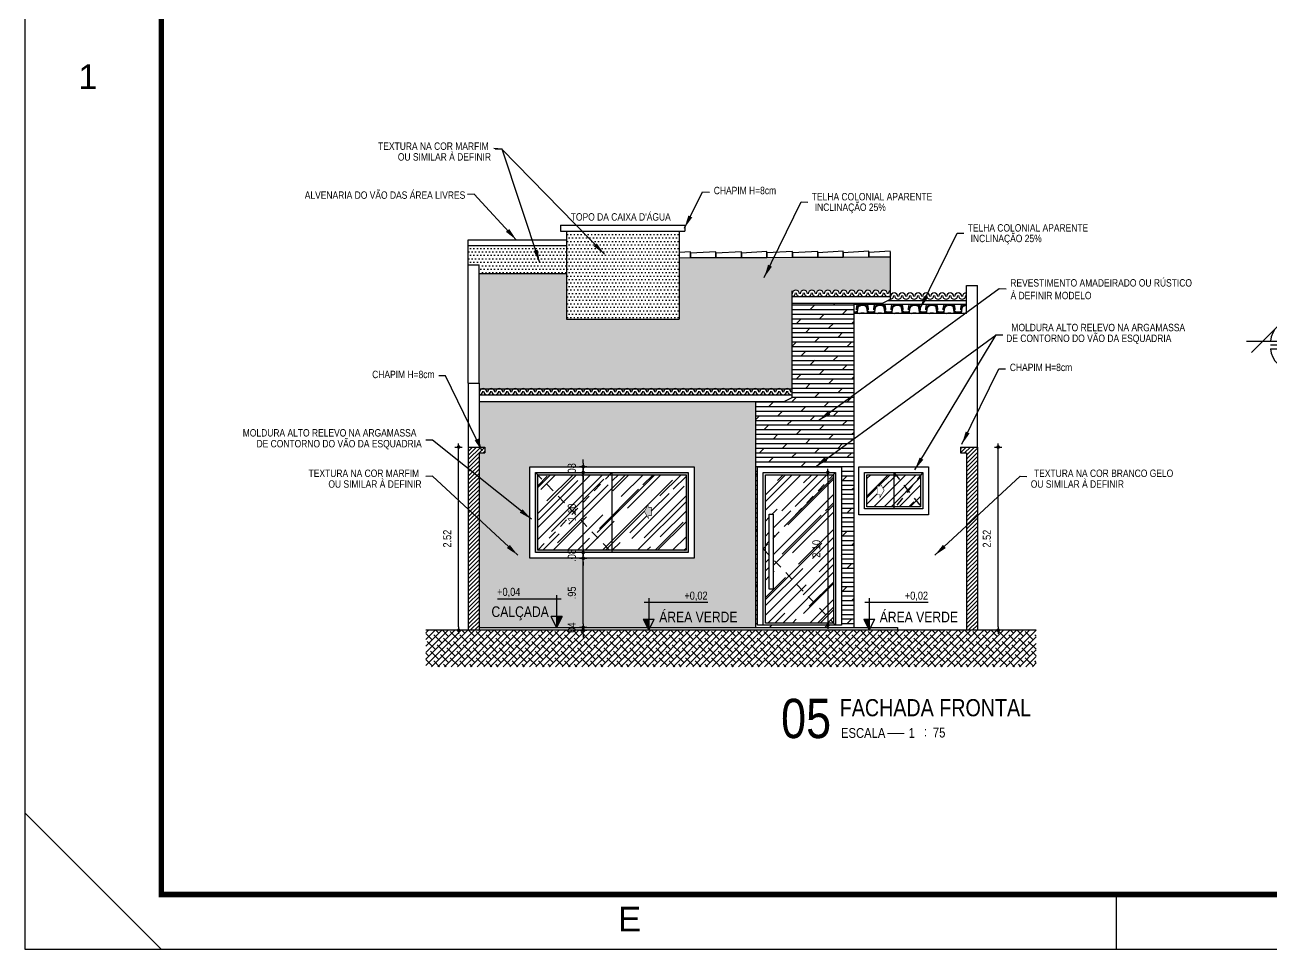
# Model space of a CAD drawing. Header units: millimetres. Extents: x 4762.7 to 4825.8, y 962.1 to 1006.6.
# Drawn here: x 4762.69 to 4779.82, y 962.06 to 974.76 of the extents above; entities that cross this region are included whole.
import ezdxf
from ezdxf.enums import TextEntityAlignment as Align

# ---------------------------------------------------------------- set-up
doc = ezdxf.new("R2010")
doc.units = ezdxf.units.MM
doc.linetypes.add('HIDDEN2', pattern=[0.1875, 0.125, -0.0625])
for name, color, linetype in [('0-COTAS', 8, 'Continuous'), ('001', 1, 'Continuous'), ('COTA', 7, 'Continuous'), ('E-hatch', 8, 'Continuous'), ('E-Pen-B', 5, 'Continuous'), ('E-pen-m', 6, 'Continuous'), ('E-pen-y', 2, 'Continuous'), ('E-txt-g', 3, 'Continuous'), ('E-TXT-Y', 2, 'Continuous'), ('ESQUADRIA', 3, 'Continuous'), ('LAYER1', 2, 'Continuous')]:
    doc.layers.add(name, color=color, linetype=linetype)
for name, color, linetype, lineweight in [('E-Cta-W', 7, 'Continuous', 20), ('E-Lay-9', 9, 'Continuous', 9), ('E-Pen-G', 3, 'Continuous', 30), ('E-Txt-W', 7, 'Continuous', 20)]:
    doc.layers.add(name, color=color, linetype=linetype, lineweight=lineweight)
doc.styles.add('ARIAL', font='arial.ttf', dxfattribs={"height": 2})
doc.styles.add('F2', font='ARIALN.TTF')
doc.styles.add('REG60', font='romans.shx', dxfattribs={"width": 0.8, "height": 0.15})
doc.styles.add('REG80', font='romans.shx', dxfattribs={"width": 0.8, "height": 0.2})
doc.styles.get("Standard").update_dxf_attribs({"font": 'arial.ttf'})
doc.dimstyles.new('ARQUITETURA', dxfattribs={"dimtxt": 0.11, "dimasz": 0.05, "dimexe": 0.1, "dimexo": 0, "dimgap": 0.1, "dimtad": 1, "dimzin": 5, "dimdsep": 46, "dimtxsty": 'F2', "dimblk": 'COTA', "dimcen": 0, "dimse1": 1, "dimse2": 1, "dimadec": 0, "dimazin": 0, "dimtfac": 2, "dimtix": 1, "dimtmove": 2, "dimatfit": 3, "dimldrblk": 'COTA', "dimfxl": 1, "dimtolj": 1, "dimtzin": 5, "dimarcsym": 0})
doc.dimstyles.get("Standard").update_dxf_attribs({"dimtxt": 0.18, "dimasz": 0.18, "dimexe": 0.18, "dimexo": 0.0625, "dimgap": 0.09, "dimtad": 0, "dimtih": 1, "dimtoh": 1, "dimdec": 4, "dimzin": 0, "dimdsep": 46, "dimtxsty": 'Standard', "dimcen": 0.09, "dimadec": 0, "dimazin": 0, "dimtfac": 1, "dimtdec": 4, "dimtofl": 0, "dimtmove": 0, "dimatfit": 3, "dimfxl": 1, "dimtolj": 1, "dimtzin": 0, "dimarcsym": 0})
pattern_1 = [(45, (-86.43892, 14.33292), (0.215526147, 0.574736392), [3.81, -0.508, 1.27, -0.254]), (45, (-86.28984, 14.6616), (-0.418479935, 0.05926969), [0.762, -0.08382, 1.524, -0.1905]), (45, (-86.50178, 14.57539), (0.8136112046, 1.0542820686), [2.032, -0.3556, 1.016, -0.254])]
pattern_2 = [(45, (0, 0), (-0.02828427125, 0.02828427125), [])]

# ---------------------------------------------------------------- blocks, each defined once
blk = doc.blocks.new('PRANCHA')
at = {"color": 7}
for p, q in [((2.5, 0), (0, 2.5)), ((20, 1), (20, 0))]:
    blk.add_line(p, q, dxfattribs=at)
blk.add_lwpolyline([(0, 0), (84.1, 0), (84.1, 59.4), (0, 59.4)], close=True, dxfattribs=at)
at = {"color": 1, "const_width": 0.1}
blk.add_lwpolyline([(2.5, 58.4), (83.1, 58.4), (83.1, 1), (2.5, 1)], close=True, dxfattribs=at)
at = {"color": 7, "linetype": 'Continuous', "style": 'ARIAL'}
for s, p in [('1', (1.154, 15.993)), ('E', (11.083, 0.55))]:
    blk.add_text(s, height=0.45, dxfattribs=at).set_placement(p, align=Align.MIDDLE)
blk = doc.blocks.new('Ind-cor_Hor')
at = {"layer": 'E-Pen-B', "color": 2}
blk.add_line((-0.35, 0), (0.35, 0), dxfattribs=at)
at = {"layer": 'E-Pen-G', "color": 7}
blk.add_line((-0.35, -0.058), (0.35, -0.058), dxfattribs=at)
blk.add_arc((0, -0.029), 0.351, 184.7802, 355.2198, dxfattribs=at)
at = {"layer": 'E-pen-y', "color": 2}
for p, q in [((-0.639, -0.114), (0.082, 0.607)), ((0.639, -0.114), (-0.082, 0.607)), ((-0.714, 0.058), (0.74, 0.058))]:
    blk.add_line(p, q, dxfattribs=at)
blk.add_arc((0, 0.029), 0.351, 4.7802, 175.2198, dxfattribs=at)
at = {"layer": 'E-Txt-W', "color": 2, "style": 'F2'}
blk.add_attdef('CORTE', text='', height=0.23, dxfattribs=at).set_placement((-0.001, 0.1), align=Align.CENTER)
at = {"layer": 'E-Txt-W', "color": 7, "style": 'F2'}
blk.add_attdef('PRANCHA', text='', height=0.075, dxfattribs=at).set_placement((-0.001, -0.179), align=Align.CENTER)
blk = doc.blocks.new('Seta')
at = {"color": 2, "const_width": 2}
blk.add_lwpolyline([(10, 15), (10, 26), (25, 0), (10, -26), (10, -15), (0, -15), (0, 15)], close=True, dxfattribs=at)
blk = doc.blocks.new('IND_DES')
at = {"layer": 'E-Txt-W', "color": 7}
blk.add_line((0.027, -0.243), (0.198, -0.243), dxfattribs=at)
at = {"layer": 'E-txt-g', "color": 7, "style": 'F2'}
for s, p in [('ESCALA', (-0.446, -0.286)), ('1', (0.243, -0.286)), (':', (0.399, -0.271))]:
    blk.add_text(s, height=0.1, dxfattribs=at).set_placement(p)
blk.add_attdef('ESCALA', (0.49, -0.281), '', height=0.1, dxfattribs=at)
at = {"layer": 'E-Txt-W', "color": 6, "style": 'F2'}
blk.add_attdef('00', text='', height=0.4, dxfattribs=at).set_placement((-0.708, -0.288), align=Align.CENTER)
at = {"layer": 'E-TXT-Y', "color": 7, "style": 'F2'}
for tag, p in [('PROJETO', (-0.456, 0.183)), ('DESENHO', (-0.458, -0.066))]:
    blk.add_attdef(tag, p, '', height=0.175, dxfattribs=at)
blk = doc.blocks.new('COTA')
at = {"layer": 'COTA'}
for p, q in [((-1, 0), (1, 0)), ((0, 1), (0, -1))]:
    blk.add_line(p, q, dxfattribs=at)
at = {"layer": 'COTA', "const_width": 0.5}
blk.add_lwpolyline([(-0.25, 0, 1), (0.25, 0, 1)], format="xyb", close=True, dxfattribs=at)
blk = doc.blocks.new('*D490')
at = {"color": 0, "lineweight": -2}
for p, q in [((4770.361, 966.531), (4770.361, 966.581)), ((4770.361, 966.441), (4770.361, 966.481)), ((4770.361, 966.391), (4770.361, 966.341))]:
    blk.add_line(p, q, dxfattribs=at)
at = {"color": 0, "lineweight": -2, "xscale": 0.05, "yscale": 0.05, "zscale": 0.05}
for p, rotation in [((4770.361, 966.481), 270), ((4770.361, 966.441), 90)]:
    blk.add_blockref('COTA', p, dxfattribs=dict(at, rotation=rotation))
at = {"color": 0, "insert": (4770.205, 966.461), "char_height": 0.11, "attachment_point": 5, "rotation": 90, "style": 'F2'}
blk.add_mtext('\\A1;.04', dxfattribs=at)
blk = doc.blocks.new('*D491')
at = {"color": 0, "lineweight": -2}
blk.add_line((4770.361, 966.531), (4770.361, 967.381), dxfattribs=at)
at = {"color": 0, "lineweight": -2, "xscale": 0.05, "yscale": 0.05, "zscale": 0.05}
for p, rotation in [((4770.361, 967.431), 90), ((4770.361, 966.481), 270)]:
    blk.add_blockref('COTA', p, dxfattribs=dict(at, rotation=rotation))
at = {"color": 0, "insert": (4770.205, 966.956), "char_height": 0.11, "attachment_point": 5, "rotation": 90, "style": 'F2'}
blk.add_mtext('\\A1;.95', dxfattribs=at)
blk = doc.blocks.new('*D492')
at = {"color": 0, "lineweight": -2}
for p, q in [((4770.361, 967.561), (4770.361, 967.611)), ((4770.361, 967.431), (4770.361, 967.511)), ((4770.361, 967.381), (4770.361, 967.331))]:
    blk.add_line(p, q, dxfattribs=at)
at = {"color": 0, "lineweight": -2, "xscale": 0.05, "yscale": 0.05, "zscale": 0.05}
for p, rotation in [((4770.361, 967.511), 270), ((4770.361, 967.431), 90)]:
    blk.add_blockref('COTA', p, dxfattribs=dict(at, rotation=rotation))
at = {"color": 0, "insert": (4770.205, 967.471), "char_height": 0.11, "attachment_point": 5, "rotation": 90, "style": 'F2'}
blk.add_mtext('\\A1;.08', dxfattribs=at)
blk = doc.blocks.new('*D493')
at = {"color": 0, "lineweight": -2}
blk.add_line((4770.361, 967.561), (4770.361, 968.561), dxfattribs=at)
at = {"color": 0, "lineweight": -2, "xscale": 0.05, "yscale": 0.05, "zscale": 0.05}
for p, rotation in [((4770.361, 968.611), 90), ((4770.361, 967.511), 270)]:
    blk.add_blockref('COTA', p, dxfattribs=dict(at, rotation=rotation))
at = {"color": 0, "insert": (4770.205, 968.061), "char_height": 0.11, "attachment_point": 5, "rotation": 90, "style": 'F2'}
blk.add_mtext('\\A1;1.10', dxfattribs=at)
blk = doc.blocks.new('*D494')
at = {"color": 0, "lineweight": -2}
for p, q in [((4770.361, 968.741), (4770.361, 968.791)), ((4770.361, 968.611), (4770.361, 968.691)), ((4770.361, 968.561), (4770.361, 968.511))]:
    blk.add_line(p, q, dxfattribs=at)
at = {"color": 0, "lineweight": -2, "xscale": 0.05, "yscale": 0.05, "zscale": 0.05}
for p, rotation in [((4770.361, 968.691), 270), ((4770.361, 968.611), 90)]:
    blk.add_blockref('COTA', p, dxfattribs=dict(at, rotation=rotation))
at = {"color": 0, "insert": (4770.205, 968.651), "char_height": 0.11, "attachment_point": 5, "rotation": 90, "style": 'F2'}
blk.add_mtext('\\A1;.08', dxfattribs=at)
blk = doc.blocks.new('*D495')
at = {"color": 0, "lineweight": -2}
blk.add_line((4773.724, 968.561), (4773.724, 966.561), dxfattribs=at)
at = {"color": 0, "lineweight": -2, "xscale": 0.05, "yscale": 0.05, "zscale": 0.05}
for p, rotation in [((4773.724, 968.611), 90), ((4773.724, 966.511), 270)]:
    blk.add_blockref('COTA', p, dxfattribs=dict(at, rotation=rotation))
at = {"color": 0, "insert": (4773.567, 967.561), "char_height": 0.11, "attachment_point": 5, "rotation": 90, "style": 'F2'}
blk.add_mtext('\\A1;2.10', dxfattribs=at)
blk = doc.blocks.new('*D496')
at = {"color": 0, "lineweight": -2}
blk.add_line((4776.066, 966.491), (4776.066, 968.911), dxfattribs=at)
at = {"color": 0, "lineweight": -2, "xscale": 0.05, "yscale": 0.05, "zscale": 0.05}
for p, rotation in [((4776.066, 968.961), 90), ((4776.066, 966.441), 270)]:
    blk.add_blockref('COTA', p, dxfattribs=dict(at, rotation=rotation))
at = {"color": 0, "insert": (4775.91, 967.701), "char_height": 0.11, "attachment_point": 5, "rotation": 90, "style": 'F2'}
blk.add_mtext('\\A1;2.52', dxfattribs=at)
blk = doc.blocks.new('*D497')
at = {"color": 0, "lineweight": -2}
blk.add_line((4768.648, 966.491), (4768.648, 968.911), dxfattribs=at)
at = {"color": 0, "lineweight": -2, "xscale": 0.05, "yscale": 0.05, "zscale": 0.05}
for p, rotation in [((4768.648, 968.961), 90), ((4768.648, 966.441), 270)]:
    blk.add_blockref('COTA', p, dxfattribs=dict(at, rotation=rotation))
at = {"color": 0, "insert": (4768.492, 967.701), "char_height": 0.11, "attachment_point": 5, "rotation": 90, "style": 'F2'}
blk.add_mtext('\\A1;2.52', dxfattribs=at)
blk = doc.blocks.new('TXT-AMB75')
at = {"layer": 'E-txt-g', "style": 'REG80', "width": 0.8, "flags": 8}
blk.add_attdef('TXT', text='', height=0.2, dxfattribs=at).set_placement((0.005, 0.296), align=Align.CENTER)
at = {"layer": 'E-Txt-W', "style": 'REG60', "width": 0.8, "flags": 8}
blk.add_attdef('TXT', text='', height=0.15, dxfattribs=at).set_placement((0.005, 0.027), align=Align.CENTER)

msp = doc.modelspace()

# ---------------------------------------------------------------- hatches: boundary and pattern name
at = {"layer": '0-COTAS', "ltscale": 0.05}
h = msp.add_hatch(dxfattribs=at)
h.set_pattern_fill('DOLMIT,_O', color=8, scale=0.01)
h.set_pattern_definition([(0, (0, 0), (0, 0.0635), []), (45, (0, 0), (-0.1269999134, 0.1269999134), [0.0898026, -0.179605])])
h.paths.add_polyline_path([(4774.08, 970.938), (4773.23, 970.938), (4773.23, 969.638), (4773.13, 969.588), (4772.73, 969.588), (4772.73, 966.481), (4774.08, 966.481)])
h.paths.add_polyline_path([(4773.91, 968.691), (4773.91, 966.511), (4772.755, 966.511), (4772.755, 968.691)], flags=16)
h.paths.add_polyline_path([(4773.83, 968.611), (4773.83, 966.511), (4772.835, 966.511), (4772.835, 968.611)], flags=0)
h.paths.add_polyline_path([(4773.8, 968.579), (4773.8, 966.543), (4773.801, 966.541), (4772.865, 966.541), (4772.865, 967.529), (4772.835, 967.561), (4772.865, 967.593), (4772.865, 968.581), (4773.801, 968.581)], flags=0)
h.paths.add_polyline_path([(4772.973, 968.039), (4772.973, 967.005), (4772.918, 967.005), (4772.918, 968.039)], flags=0)
h.paths.add_polyline_path([(4773.681, 967.412), (4773.681, 967.712), (4773.452, 967.712), (4773.452, 967.412)], flags=8)
at = {"layer": '001', "ltscale": 0.5}
h = msp.add_hatch(dxfattribs=at)
h.set_pattern_fill('SPANISH1', color=8, scale=0.119396, style=0, pattern_type=2)
h.set_pattern_definition([(180, (4779.5183, 970.17316), (-0.2387917, 0.1193958), [0.0149245, -0.1343203, 0.0149245, -0.0746224]), (180, (4779.4586, 970.23285), (-0.2387917, 0.1193958), [0.0447734, -0.1940182]), (180, (4779.4586, 970.24778), (-0.2387917, 0.1193958), [0.0447734, -0.0746224, 0.0447734, -0.0746224]), (180, (4779.33921, 970.2627), (-0.2387917, 0.1193958), [0.0447734, -0.1940182]), (90, (4779.5183, 970.17316), (0.2387917, 0.119396), [0.0149245, -0.1044714]), (90, (4779.50338, 970.17316), (0.2387917, 0.119396), [0.0149245, -0.1044714]), (90, (4779.36906, 970.17316), (0.2387917, 0.119396), [0.0149245, -0.1044714]), (90, (4779.35413, 970.17316), (0.2387917, 0.119396), [0.0149245, -0.1044714]), (135, (4779.50338, 970.21793), (-1e-17, 0.11939584), [0.0211064, -0.316596]), (45, (4779.36906, 970.21793), (-1e-17, 0.11939584), [0.0211064, -0.316596]), (153.435, (4779.48845, 970.21793), (6e-12, 0.1193958), [0.0333722, -0.233605]), (153.435, (4779.48845, 970.23285), (6e-12, 0.1193958), [0.0333722, -0.233605]), (153.435, (4779.53323, 970.24778), (6e-12, 0.1193958), [0.0303385, -0.2366387]), (153.435, (4779.53323, 970.2627), (6e-12, 0.1193958), [0.0333722, -0.233605]), (116.56505, (4779.518304, 970.18808), (-6e-12, 0.11939584), [0.0333722, -0.5005823]), (116.56505, (4779.50338, 970.18808), (-6e-12, 0.11939584), [0.0333722, -0.5005823]), (63.43495, (4779.36906, 970.18808), (6e-12, 0.11939584), [0.0333722, -0.5005823]), (63.43495, (4779.354134, 970.18808), (6e-12, 0.11939584), [0.0333722, -0.5005823]), (26.565, (4779.38398, 970.21793), (-6e-12, 0.1193958), [0.0333722, -0.233605]), (26.565, (4779.38398, 970.23285), (-6e-12, 0.1193958), [0.0333722, -0.233605]), (26.565, (4779.33921, 970.24778), (-6e-12, 0.1193958), [0.0303385, -0.2366387]), (26.565, (4779.33921, 970.2627), (-6e-12, 0.1193958), [0.0333722, -0.233605]), (99.46232, (4779.518304, 970.188081), (5e-14, 0.119395836), [0.136173, -1.31634]), (80.53768, (4779.354134, 970.188081), (-5e-14, 0.119395836), [0.136173, -1.31634])])
h.paths.add_polyline_path([(4768.93, 971.345), (4768.93, 969.759), (4773.23, 969.759), (4773.23, 971.109), (4774.58, 971.11), (4774.58, 971.575), (4771.68, 971.564), (4771.68, 970.718), (4770.13, 970.718), (4770.13, 971.345)])
h = msp.add_hatch(dxfattribs=at)
h.set_pattern_fill('SPANISH1', color=8, scale=0.119396, style=0, pattern_type=2)
h.set_pattern_definition([(180, (4785.26622, 971.80161), (-0.2387917, 0.1193958), [0.0149245, -0.1343203, 0.0149245, -0.0746224]), (180, (4785.20652, 971.86131), (-0.2387917, 0.1193958), [0.0447734, -0.1940182]), (180, (4785.20652, 971.87623), (-0.2387917, 0.1193958), [0.0447734, -0.0746224, 0.0447734, -0.0746224]), (180, (4785.08713, 971.89116), (-0.2387917, 0.1193958), [0.0447734, -0.1940182]), (90, (4785.26622, 971.8016), (0.2387917, 0.119396), [0.0149245, -0.1044714]), (90, (4785.2513, 971.8016), (0.2387917, 0.119396), [0.0149245, -0.1044714]), (90, (4785.11697, 971.8016), (0.2387917, 0.119396), [0.0149245, -0.1044714]), (90, (4785.10205, 971.8016), (0.2387917, 0.119396), [0.0149245, -0.1044714]), (135, (4785.251295, 971.846384), (-1e-17, 0.11939584), [0.0211064, -0.316596]), (45, (4785.116975, 971.846384), (-1e-17, 0.11939584), [0.0211064, -0.316596]), (153.435, (4785.23637, 971.84638), (6e-12, 0.1193958), [0.0333722, -0.233605]), (153.435, (4785.23637, 971.86131), (6e-12, 0.1193958), [0.0333722, -0.233605]), (153.435, (4785.28114, 971.87623), (6e-12, 0.1193958), [0.0303385, -0.2366387]), (153.435, (4785.28114, 971.89116), (6e-12, 0.1193958), [0.0333722, -0.233605]), (116.56505, (4785.26622, 971.816535), (-6e-12, 0.11939584), [0.0333722, -0.5005823]), (116.56505, (4785.251295, 971.816535), (-6e-12, 0.11939584), [0.0333722, -0.5005823]), (63.43495, (4785.116975, 971.816535), (6e-12, 0.11939584), [0.0333722, -0.5005823]), (63.43495, (4785.10205, 971.816535), (6e-12, 0.11939584), [0.0333722, -0.5005823]), (26.565, (4785.1319, 971.84638), (-6e-12, 0.1193958), [0.0333722, -0.233605]), (26.565, (4785.1319, 971.86131), (-6e-12, 0.1193958), [0.0333722, -0.233605]), (26.565, (4785.08713, 971.87623), (-6e-12, 0.1193958), [0.0303385, -0.2366387]), (26.565, (4785.08713, 971.89116), (-6e-12, 0.1193958), [0.0333722, -0.233605]), (99.46232, (4785.26622, 971.816535), (5e-14, 0.119395836), [0.136173, -1.31634]), (80.53768, (4785.10205, 971.816535), (-5e-14, 0.119395836), [0.136173, -1.31634])])
h.paths.add_polyline_path([(4774.08, 970.92), (4774.08, 970.795), (4775.63, 970.795), (4775.63, 970.92)])
at = {"layer": 'COTA', "linetype": 'Continuous'}
h = msp.add_hatch(dxfattribs=at)
h.set_pattern_fill('AR-RROOF', color=8, scale=0.01, angle=45, style=0)
h.set_pattern_definition(pattern_1)
h.paths.add_polyline_path([(4770.726, 968.581), (4769.735, 968.581), (4769.735, 968.579), (4770.23, 968.061)])
h.paths.add_polyline_path([(4769.735, 968.579), (4769.735, 967.542), (4770.23, 968.061)])
h.paths.add_polyline_path([(4770.23, 968.061), (4769.735, 967.542), (4769.735, 967.541), (4770.726, 967.541)])
h.paths.add_polyline_path([(4770.726, 967.541), (4770.755, 967.541), (4770.755, 968.581), (4770.726, 968.581), (4770.23, 968.061)])
h.paths.add_polyline_path([(4770.755, 967.541), (4771.775, 967.541), (4771.775, 968.581), (4770.755, 968.581)])
h.paths.add_polyline_path([(4771.202, 968.076), (4771.259, 968.176), (4771.259, 968.134), (4771.297, 968.134), (4771.297, 968.019), (4771.259, 968.019), (4771.259, 967.977)], flags=16)
h = msp.add_hatch(dxfattribs=at)
h.set_pattern_fill('AR-RROOF', color=8, scale=0.01, angle=45, style=0)
h.set_pattern_definition(pattern_1)
h.paths.add_polyline_path([(4773.8, 968.579), (4773.8, 968.581), (4772.865, 968.581), (4772.865, 967.593), (4772.918, 967.649), (4772.918, 968.039), (4772.973, 968.039), (4772.973, 967.707)])
h.paths.add_polyline_path([(4773.8, 968.579), (4772.973, 967.707), (4772.973, 967.414), (4773.8, 966.543)])
h.paths.add_polyline_path([(4772.918, 967.649), (4772.865, 967.593), (4772.865, 967.529), (4772.918, 967.473)])
h.paths.add_polyline_path([(4772.918, 967.473), (4772.865, 967.529), (4772.865, 966.541), (4773.8, 966.541), (4773.8, 966.543), (4772.973, 967.414), (4772.973, 967.005), (4772.918, 967.005)])
h = msp.add_hatch(dxfattribs=at)
h.set_pattern_fill('AR-RROOF', color=8, scale=0.01, angle=45, style=0)
h.set_pattern_definition(pattern_1)
h.paths.add_polyline_path([(4774.63, 968.581), (4774.26, 968.581), (4774.26, 968.141), (4774.63, 968.141)])
h.paths.add_polyline_path([(4774.403, 968.424), (4774.441, 968.424), (4774.441, 968.466), (4774.499, 968.366), (4774.441, 968.267), (4774.441, 968.309), (4774.403, 968.309)], flags=16)
h.paths.add_polyline_path([(4774.654, 968.581), (4774.63, 968.581), (4774.63, 968.141), (4774.654, 968.141), (4774.83, 968.361)])
h.paths.add_polyline_path([(4775, 968.573), (4775, 968.581), (4774.654, 968.581), (4774.83, 968.361)])
h.paths.add_polyline_path([(4774.83, 968.361), (4774.654, 968.141), (4775, 968.141), (4775, 968.148)])
h.paths.add_polyline_path([(4775, 968.573), (4774.83, 968.361), (4775, 968.148)])
at = {"layer": 'E-hatch'}
h = msp.add_hatch(dxfattribs=at)
h.set_pattern_fill('_USER', color=256, scale=0.04, angle=45, style=0, pattern_type=0)
h.set_pattern_definition(pattern_2)
h.paths.add_polyline_path([(4768.93, 968.881), (4769.01, 968.881), (4769.01, 968.961), (4768.78, 968.961), (4768.78, 966.441), (4768.93, 966.441)])
h = msp.add_hatch(dxfattribs=at)
h.set_pattern_fill('_USER', color=256, scale=0.04, angle=45, style=0, pattern_type=0)
h.set_pattern_definition(pattern_2)
h.paths.add_polyline_path([(4775.78, 968.961), (4775.55, 968.961), (4775.55, 968.881), (4775.63, 968.881), (4775.63, 966.441), (4775.78, 966.441)])
h = msp.add_hatch(dxfattribs=at)
h.set_pattern_fill('ANSI38', color=256, scale=0.02, style=0)
h.set_pattern_definition([(45, (-86.44116, 13.68528), (-0.0449012806, 0.0449012806), []), (135, (-86.44116, 13.68528), (-0.1347038418, 0.0449012806), [0.15875, -0.09525])])
h.paths.add_polyline_path([(4768.199, 966.441), (4776.588, 966.441), (4776.588, 965.941), (4768.199, 965.941)])
at = {"layer": 'E-pen-m'}
h = msp.add_hatch(dxfattribs=at)
h.set_pattern_fill('DOTS', scale=0.03, style=0)
h.paths.add_polyline_path([(4771.68, 971.931), (4770.13, 971.931), (4770.13, 970.718), (4771.68, 970.718)])
h = msp.add_hatch(dxfattribs=at)
h.set_pattern_fill('DOTS', scale=0.03, style=0)
h.paths.add_polyline_path([(4770.13, 971.731), (4768.78, 971.731), (4768.78, 971.465), (4768.93, 971.465), (4768.93, 971.345), (4770.13, 971.345)])
h = msp.add_hatch(dxfattribs=at)
h.set_pattern_fill('DOTS', color=6, scale=0.03, style=0)
h.paths.add_polyline_path([(4772.73, 969.588), (4768.93, 969.588), (4768.93, 968.961), (4769.01, 968.961), (4769.01, 968.881), (4768.93, 968.881), (4768.93, 966.481), (4772.73, 966.481)])
h.paths.add_polyline_path([(4771.885, 968.691), (4771.885, 967.431), (4769.625, 967.431), (4769.625, 968.691)], flags=16)
h.paths.add_polyline_path([(4771.805, 968.611), (4771.805, 967.511), (4769.705, 967.511), (4769.705, 968.611)], flags=0)
h.paths.add_polyline_path([(4771.775, 968.581), (4771.775, 967.541), (4770.755, 967.541), (4770.755, 967.511), (4770.726, 967.541), (4769.733, 967.541), (4769.735, 967.542), (4769.735, 968.579), (4769.733, 968.581), (4770.726, 968.581), (4770.755, 968.611), (4770.755, 968.581)], flags=0)
h.paths.add_polyline_path([(4771.297, 968.134), (4771.297, 968.019), (4771.259, 968.019), (4771.259, 967.977), (4771.202, 968.076), (4771.259, 968.176), (4771.259, 968.134)], flags=0)

# ---------------------------------------------------------------- linework, layer by layer
at = {"color": 2}
for p, q in [((4770.05, 972.011), (4771.76, 972.011)), ((4770.05, 972.011), (4770.05, 971.931)), ((4770.05, 971.931), (4771.76, 971.931)), ((4770.13, 971.931), (4770.13, 970.718)), ((4771.68, 971.931), (4771.68, 970.718)), ((4771.76, 972.011), (4771.76, 971.931)), ((4773.23, 971.109), (4773.23, 969.638)), ((4774.08, 970.938), (4774.08, 966.481)), ((4770.13, 970.718), (4771.68, 970.718)), ((4768.78, 969.84), (4768.93, 969.84)), ((4768.78, 969.84), (4768.78, 968.961)), ((4768.93, 969.84), (4768.93, 968.961)), ((4768.93, 969.681), (4773.23, 969.681)), ((4768.93, 969.588), (4773.13, 969.588)), ((4773.23, 969.638), (4773.13, 969.588))]:
    msp.add_line(p, q, dxfattribs=at)
at = {"color": 6}
for p, q in [((4768.78, 971.811), (4770.13, 971.811)), ((4768.78, 971.465), (4768.78, 971.811)), ((4768.78, 971.731), (4770.13, 971.731)), ((4775.63, 970.795), (4775.63, 971.184)), ((4775.63, 971.184), (4775.78, 971.184)), ((4775.78, 968.961), (4775.78, 971.184)), ((4775.63, 970.92), (4774.08, 970.92)), ((4775.63, 970.971), (4774.545, 970.971)), ((4775.63, 970.795), (4774.08, 970.795))]:
    msp.add_line(p, q, dxfattribs=at)
at = {"color": 3}
for p, q in [((4774.58, 971.65), (4774.58, 970.988)), ((4768.78, 969.84), (4768.78, 971.465)), ((4768.78, 971.465), (4768.93, 971.465)), ((4768.93, 969.84), (4768.93, 971.465)), ((4768.93, 971.345), (4770.13, 971.345)), ((4773.23, 971.032), (4774.58, 971.032)), ((4773.23, 970.938), (4774.48, 970.938)), ((4774.58, 970.988), (4774.48, 970.938))]:
    msp.add_line(p, q, dxfattribs=at)
at = {"color": 4}
msp.add_line((4768.93, 969.759), (4773.23, 969.759), dxfattribs=at)
at = {"color": 5}
for p, q in [((4772.73, 969.588), (4772.73, 966.481)), ((4768.78, 968.961), (4768.78, 966.441)), ((4768.78, 968.961), (4769.01, 968.961)), ((4768.93, 968.881), (4768.93, 966.441)), ((4768.93, 968.881), (4769.01, 968.881)), ((4769.01, 968.961), (4769.01, 968.881)), ((4775.55, 968.961), (4775.55, 968.881)), ((4775.55, 968.961), (4775.78, 968.961)), ((4775.55, 968.881), (4775.63, 968.881)), ((4775.63, 968.881), (4775.63, 966.441)), ((4775.78, 968.961), (4775.78, 966.441)), ((4768.93, 966.481), (4774.68, 966.481)), ((4774.68, 966.481), (4774.68, 966.441))]:
    msp.add_line(p, q, dxfattribs=at)
at = {"color": 8}
for p, q in [((4770.755, 968.611), (4770.755, 967.511)), ((4774.63, 968.611), (4774.63, 968.111))]:
    msp.add_line(p, q, dxfattribs=at)
at = {"color": 8, "linetype": 'HIDDEN2'}
for p, q in [((4775.03, 968.611), (4774.63, 968.111)), ((4774.63, 968.611), (4775.03, 968.111))]:
    msp.add_line(p, q, dxfattribs=at)
for p, q in [((4769.995, 966.925), (4769.995, 966.481)), ((4770.057, 966.867), (4769.183, 966.867)), ((4771.2, 966.827), (4772.074, 966.827)), ((4771.262, 966.885), (4771.262, 966.441)), ((4774.232, 966.827), (4775.105, 966.827)), ((4774.293, 966.885), (4774.293, 966.441)), ((4769.995, 966.481), (4769.919, 966.633)), ((4770.072, 966.633), (4769.919, 966.633)), ((4770.072, 966.633), (4769.995, 966.481)), ((4771.186, 966.593), (4771.262, 966.441)), ((4771.186, 966.593), (4771.338, 966.593)), ((4771.262, 966.441), (4771.338, 966.593)), ((4774.217, 966.593), (4774.293, 966.441)), ((4774.217, 966.593), (4774.37, 966.593)), ((4774.293, 966.441), (4774.37, 966.593))]:
    msp.add_line(p, q)
at = {"color": 1}
msp.add_line((4776.588, 966.441), (4768.199, 966.441), dxfattribs=at)
at = {"color": 3}
for points in [[(4771.68, 971.564), (4771.836, 971.565), (4771.836, 971.645), (4771.68, 971.635)], [(4774.58, 971.652), (4774.286, 971.634), (4774.286, 971.574), (4774.58, 971.575)]]:
    msp.add_lwpolyline(points, dxfattribs=at)
for points in [[(4771.836, 971.625), (4771.836, 971.565), (4772.186, 971.566), (4772.186, 971.646)], [(4772.186, 971.626), (4772.186, 971.566), (4772.536, 971.567), (4772.536, 971.647)], [(4772.536, 971.627), (4772.536, 971.567), (4772.886, 971.569), (4772.886, 971.649)], [(4772.886, 971.629), (4772.886, 971.569), (4773.236, 971.57), (4773.236, 971.65)], [(4773.236, 971.63), (4773.236, 971.57), (4773.586, 971.571), (4773.586, 971.651)], [(4773.586, 971.631), (4773.586, 971.571), (4773.936, 971.572), (4773.936, 971.652)], [(4773.936, 971.632), (4773.936, 971.572), (4774.286, 971.574), (4774.286, 971.654)]]:
    msp.add_lwpolyline(points, close=True, dxfattribs=at)
at = {"color": 6}
for points in [[(4769.625, 968.691), (4771.885, 968.691), (4771.885, 967.431), (4769.625, 967.431)], [(4769.705, 968.611), (4771.805, 968.611), (4771.805, 967.511), (4769.705, 967.511)]]:
    msp.add_lwpolyline(points, close=True, dxfattribs=at)
at = {"color": 7}
msp.add_lwpolyline([(4772.755, 966.511), (4772.755, 968.691), (4773.91, 968.691), (4773.91, 966.511)], dxfattribs=at)
for points in [[(4772.755, 968.691), (4773.91, 968.691), (4773.91, 966.511), (4772.755, 966.511)], [(4772.835, 968.611), (4773.83, 968.611), (4773.83, 966.511), (4772.835, 966.511)], [(4772.918, 968.039), (4772.973, 968.039), (4772.973, 967.005), (4772.918, 967.005)]]:
    msp.add_lwpolyline(points, close=True, dxfattribs=at)
at = {"color": 8}
for points in [[(4774.15, 968.691), (4775.11, 968.691), (4775.11, 968.031), (4774.15, 968.031)], [(4769.735, 968.581), (4771.775, 968.581), (4771.775, 967.541), (4769.735, 967.541)], [(4772.865, 968.581), (4773.8, 968.581), (4773.8, 966.541), (4772.865, 966.541)], [(4774.23, 968.611), (4775.03, 968.611), (4775.03, 968.111), (4774.23, 968.111)], [(4774.26, 968.581), (4775, 968.581), (4775, 968.141), (4774.26, 968.141)]]:
    msp.add_lwpolyline(points, close=True, dxfattribs=at)
at = {"color": 8, "linetype": 'HIDDEN2'}
for points in [[(4769.705, 968.611), (4770.755, 967.511)], [(4770.755, 968.611), (4769.705, 967.511)], [(4773.83, 968.611), (4772.835, 967.561), (4773.83, 966.511)]]:
    msp.add_lwpolyline(points, dxfattribs=at)
for points in [[(4770.072, 966.633), (4769.995, 966.633), (4769.995, 966.481)], [(4771.186, 966.593), (4771.262, 966.593), (4771.262, 966.441)], [(4774.217, 966.593), (4774.293, 966.593), (4774.293, 966.441)]]:
    msp.add_solid(points)
at = {"layer": 'ESQUADRIA', "color": 7}
for centre, start, end in [((4773.23, 971.082), 270, 0), ((4773.285, 971.067), 0, 180), ((4773.34, 971.082), 180, 0), ((4773.395, 971.067), 0, 180), ((4773.45, 971.082), 180, 0), ((4773.505, 971.067), 0, 180), ((4773.56, 971.082), 180, 0), ((4773.615, 971.067), 0, 180), ((4773.67, 971.082), 180, 0), ((4773.725, 971.067), 0, 180), ((4773.78, 971.082), 180, 0), ((4773.835, 971.067), 0, 180), ((4773.89, 971.082), 180, 0), ((4773.945, 971.067), 0, 180), ((4774, 971.082), 180, 0), ((4774.055, 971.067), 0, 180), ((4774.11, 971.082), 180, 0), ((4774.165, 971.067), 0, 180), ((4774.22, 971.082), 180, 0), ((4774.275, 971.067), 0, 180), ((4774.33, 971.082), 180, 0), ((4774.385, 971.067), 0, 180), ((4774.44, 971.082), 180, 0), ((4774.495, 971.067), 0, 180), ((4774.55, 971.082), 180, 306.8699), ((4774.605, 971.067), 120.5234, 180), ((4768.93, 969.731), 270, 0), ((4768.985, 969.717), 0, 180), ((4769.04, 969.731), 180, 0), ((4769.095, 969.717), 0, 180), ((4769.15, 969.731), 180, 0), ((4769.205, 969.717), 0, 180), ((4769.26, 969.731), 180, 0), ((4769.315, 969.717), 0, 180), ((4769.37, 969.731), 180, 0), ((4769.425, 969.717), 0, 180), ((4769.48, 969.731), 180, 0), ((4769.535, 969.717), 0, 180), ((4769.59, 969.731), 180, 0), ((4769.645, 969.717), 0, 180), ((4769.7, 969.731), 180, 0), ((4769.755, 969.717), 0, 180), ((4769.81, 969.731), 180, 0), ((4769.865, 969.717), 0, 180), ((4769.92, 969.731), 180, 0), ((4769.975, 969.717), 0, 180), ((4770.03, 969.731), 180, 0), ((4770.085, 969.717), 0, 180), ((4770.14, 969.731), 180, 0), ((4770.195, 969.717), 0, 180), ((4770.25, 969.731), 180, 0), ((4770.305, 969.717), 0, 180), ((4770.36, 969.731), 180, 0), ((4770.415, 969.717), 0, 180), ((4770.415, 969.717), 0, 180), ((4770.47, 969.731), 180, 0), ((4770.47, 969.731), 180, 0), ((4770.525, 969.717), 0, 180), ((4770.525, 969.717), 0, 180), ((4770.58, 969.731), 180, 0), ((4770.635, 969.717), 0, 180), ((4770.69, 969.731), 180, 0), ((4770.745, 969.717), 0, 180), ((4770.8, 969.731), 180, 0), ((4770.855, 969.717), 0, 180), ((4770.91, 969.731), 180, 0), ((4770.965, 969.717), 0, 180), ((4771.02, 969.731), 180, 0), ((4771.075, 969.717), 0, 180), ((4771.075, 969.717), 0, 180), ((4771.13, 969.731), 180, 0), ((4771.13, 969.731), 180, 0), ((4771.185, 969.717), 0, 180), ((4771.185, 969.717), 0, 180), ((4771.24, 969.731), 180, 0), ((4771.295, 969.717), 0, 180), ((4771.35, 969.731), 180, 0), ((4771.405, 969.717), 0, 180), ((4771.46, 969.731), 180, 0), ((4771.515, 969.717), 0, 180), ((4771.57, 969.731), 180, 0), ((4771.625, 969.717), 0, 180), ((4771.68, 969.731), 180, 0), ((4771.735, 969.717), 0, 180), ((4771.735, 969.717), 0, 180), ((4771.79, 969.731), 180, 0), ((4771.79, 969.731), 180, 0), ((4771.845, 969.717), 0, 180), ((4771.845, 969.717), 0, 180), ((4771.9, 969.731), 180, 0), ((4771.955, 969.717), 0, 180), ((4772.01, 969.731), 180, 0), ((4772.065, 969.717), 0, 180), ((4772.12, 969.731), 180, 0), ((4772.175, 969.717), 0, 180), ((4772.23, 969.731), 180, 0), ((4772.285, 969.717), 0, 180), ((4772.34, 969.731), 180, 0), ((4772.395, 969.717), 0, 180), ((4772.395, 969.717), 0, 180), ((4772.45, 969.731), 180, 0), ((4772.45, 969.731), 180, 0), ((4772.505, 969.717), 0, 180), ((4772.505, 969.717), 0, 180), ((4772.56, 969.731), 180, 0), ((4772.615, 969.717), 0, 180), ((4772.67, 969.731), 180, 0), ((4772.725, 969.717), 0, 180), ((4772.78, 969.731), 180, 0), ((4772.835, 969.717), 0, 180), ((4772.89, 969.731), 180, 0), ((4772.945, 969.717), 0, 180), ((4773, 969.731), 180, 0), ((4773.055, 969.717), 0, 180), ((4773.055, 969.717), 0, 180), ((4773.11, 969.731), 180, 0), ((4773.11, 969.731), 180, 0), ((4773.165, 969.717), 0, 180), ((4773.165, 969.717), 0, 180), ((4773.22, 969.731), 180, 281.537), ((4773.275, 969.717), 155.2155, 180)]:
    msp.add_arc(centre, 0.05, start, end, dxfattribs=at)
at = {"layer": 'ESQUADRIA', "color": 8}
for centre, start, end in [((4774.58, 971.044), 270, 0), ((4774.635, 971.029), 0, 180), ((4774.69, 971.044), 180, 0), ((4774.745, 971.029), 0, 180), ((4774.8, 971.044), 180, 0), ((4774.855, 971.029), 0, 180), ((4774.91, 971.044), 180, 0), ((4774.965, 971.029), 0, 180), ((4775.02, 971.044), 180, 0), ((4775.075, 971.029), 0, 180), ((4775.13, 971.044), 180, 0), ((4775.185, 971.029), 0, 180), ((4775.24, 971.044), 180, 0), ((4775.295, 971.029), 0, 180), ((4775.35, 971.044), 180, 0), ((4775.405, 971.029), 0, 180), ((4775.46, 971.044), 180, 0), ((4775.515, 971.029), 0, 180), ((4775.57, 971.044), 180, 0), ((4775.625, 971.029), 84.715, 180)]:
    msp.add_arc(centre, 0.05, start, end, dxfattribs=at)

# ---------------------------------------------------------------- block references
at = {"xscale": 0.75, "yscale": 0.75, "zscale": 0.75}
msp.add_blockref('PRANCHA', (4762.686, 962.058), dxfattribs=at)
ref = msp.add_blockref('Ind-cor_Hor', (4780.124, 970.364), dxfattribs=dict(xscale=0.9008534374780003, yscale=0.9008534374780003, zscale=0.9008534374780003))
ref.add_attrib('CORTE', 'B', dxfattribs={"layer": 'E-Txt-W', "height": 0.219, "style": 'F2'}).set_placement((4780.123, 970.454), align=Align.CENTER)
ref.add_attrib('PRANCHA', 'CORTE', dxfattribs={"layer": 'E-Txt-W', "height": 0.0875, "style": 'F2'}).set_placement((4780.123, 970.168), align=Align.CENTER)
ref = msp.add_blockref('TXT-AMB75', (4769.49, 966.408), dxfattribs=dict(xscale=0.7290000000000001, yscale=0.7290000000000001, zscale=0.7290000000000001))
ref.add_attrib('TXT', 'CALÇADA', dxfattribs={"layer": 'E-txt-g', "color": 2, "height": 0.1458, "style": 'F2'}).set_placement((4769.494, 966.624), align=Align.CENTER)
ref = msp.add_blockref('TXT-AMB75', (4771.94, 966.335), dxfattribs=dict(xscale=0.7290000000000001, yscale=0.7290000000000001, zscale=0.7290000000000001))
ref.add_attrib('TXT', 'ÁREA VERDE', dxfattribs={"layer": 'E-txt-g', "color": 2, "height": 0.1458, "style": 'F2'}).set_placement((4771.944, 966.551), align=Align.CENTER)
ref = msp.add_blockref('TXT-AMB75', (4774.971, 966.335), dxfattribs=dict(xscale=0.7290000000000001, yscale=0.7290000000000001, zscale=0.7290000000000001))
ref.add_attrib('TXT', 'ÁREA VERDE', dxfattribs={"layer": 'E-txt-g', "color": 2, "height": 0.1458, "style": 'F2'}).set_placement((4774.975, 966.551), align=Align.CENTER)
ref = msp.add_blockref('IND_DES', (4774.507, 965.348), dxfattribs=dict(xscale=1.349996800000372, yscale=1.349996800000372, zscale=1.349996800000372))
ref.add_attrib('00', '05', dxfattribs={"layer": 'E-Txt-W', "height": 0.54, "style": 'F2'}).set_placement((4773.425, 964.959), align=Align.CENTER)
ref.add_attrib('DESENHO', 'FACHADA FRONTAL', (4773.888, 965.259), dxfattribs={"layer": 'E-TXT-Y', "color": 2, "height": 0.23625, "style": 'F2'})
ref.add_attrib('ESCALA', '75', (4775.168, 964.968), dxfattribs={"layer": 'E-txt-g', "color": 7, "height": 0.135, "style": 'F2'})
at = {"layer": 'E-Lay-9', "color": 2, "yscale": 0.003821999999996523, "zscale": 0.003821999999996523, "rotation": 180}
for p, xscale in [((4774.403, 968.366), -0.003821999999996523), ((4771.297, 968.076), 0.003821999999996523)]:
    msp.add_blockref('Seta', p, dxfattribs=dict(at, xscale=xscale))

# ---------------------------------------------------------------- texts
at = {"style": 'F2'}
for s, p in [('+0,04', (4769.178, 966.915)), ('+0,02', (4771.752, 966.863)), ('+0,02', (4774.783, 966.863))]:
    msp.add_text(s, height=0.11, dxfattribs=at).set_placement(p)
at = {"layer": 'LAYER1', "color": 7, "linetype": 'Continuous', "style": 'F2'}
for s, p in [('TEXTURA NA COR MARFIM', (4767.541, 973.149)), ('OU SIMILAR À DEFINIR', (4767.813, 973.001)), ('ALVENARIA DO VÃO DAS ÁREA LIVRES', (4766.533, 972.476)), ('CHAPIM H=8cm', (4772.156, 972.539)), ('TELHA COLONIAL APARENTE', (4773.504, 972.454)), ('INCLINAÇÃO 25%%%', (4773.544, 972.309)), ("TOPO DA CAIXA D'ÁGUA", (4770.19, 972.176)), ('TELHA COLONIAL APARENTE', (4775.647, 972.025)), ('INCLINAÇÃO 25%%%', (4775.687, 971.88)), ('REVESTIMENTO AMADEIRADO OU RÚSTICO', (4776.233, 971.269)), ('À DEFINIR MODELO', (4776.236, 971.095)), ('DE CONTORNO DO VÃO DA ESQUADRIA', (4776.176, 970.507)), ('MOLDURA ALTO RELEVO NA ARGAMASSA', (4776.248, 970.655)), ('CHAPIM H=8cm', (4767.46, 970.01)), ('CHAPIM H=8cm', (4776.226, 970.107)), ('MOLDURA ALTO RELEVO NA ARGAMASSA', (4765.681, 969.207)), ('DE CONTORNO DO VÃO DA ESQUADRIA', (4765.87, 969.058)), ('TEXTURA NA COR MARFIM', (4766.586, 968.651)), ('TEXTURA NA COR BRANCO GELO', (4776.558, 968.651)), ('OU SIMILAR À DEFINIR', (4766.858, 968.503)), ('OU SIMILAR À DEFINIR', (4776.514, 968.503))]:
    msp.add_text(s, height=0.10166, dxfattribs=at).set_placement(p, align=Align.TOP_LEFT)

# ---------------------------------------------------------------- dimensions: what is measured, and where the dimension line sits
at = {"color": 4}
for base, p1, p2, picture, middle in [((4768.648, 968.961), (4768.78, 966.441), (4768.78, 968.961), '*D497', (4768.492, 967.701)), ((4776.066, 968.961), (4775.809, 966.441), (4775.809, 968.961), '*D496', (4775.91, 967.701)), ((4770.361, 968.691), (4769.705, 968.611), (4769.712, 968.691), '*D494', (4770.205, 968.651)), ((4770.361, 968.611), (4769.735, 967.511), (4769.705, 968.611), '*D493', (4770.205, 968.061)), ((4773.724, 966.511), (4773.83, 968.611), (4773.83, 966.511), '*D495', (4773.567, 967.561)), ((4770.361, 967.511), (4769.751, 967.431), (4769.735, 967.511), '*D492', (4770.205, 967.471)), ((4770.361, 967.431), (4771.262, 966.481), (4769.751, 967.431), '*D491', (4770.205, 966.956)), ((4770.361, 966.481), (4771.262, 966.441), (4771.262, 966.481), '*D490', (4770.205, 966.461))]:
    dim = msp.add_linear_dim(base=base, p1=p1, p2=p2, angle=90, dimstyle='ARQUITETURA', override={"dimfxl": 0.06, "dimfxlon": 1}, dxfattribs=at)
    dim.commit()
    dim.dimension.update_dxf_attribs({"geometry": picture, "text_midpoint": middle})

# ---------------------------------------------------------------- leaders
at = {"layer": 'E-Cta-W', "color": 7}
for points in [[(4769.764, 971.495), (4769.245, 973.056), (4769.131, 973.066)], [(4770.652, 971.613), (4769.244, 973.057), (4769.151, 973.055)], [(4769.444, 971.807), (4768.863, 972.436), (4768.771, 972.434)], [(4771.752, 971.97), (4772.003, 972.469), (4772.096, 972.467)], [(4772.85, 971.293), (4773.356, 972.331), (4773.449, 972.329)], [(4774.993, 970.864), (4775.5, 971.902), (4775.592, 971.9)], [(4773.597, 969.325), (4776.081, 971.139), (4776.174, 971.137)], [(4773.553, 968.691), (4776.037, 970.504), (4776.129, 970.502)], [(4774.919, 968.648), (4776.037, 970.504), (4776.129, 970.502)], [(4775.567, 968.999), (4776.074, 970.037), (4776.167, 970.035)], [(4768.974, 968.903), (4768.468, 969.941), (4768.375, 969.939)], [(4769.648, 967.97), (4768.289, 969.056), (4768.196, 969.054)], [(4769.464, 967.472), (4768.289, 968.559), (4768.196, 968.557)], [(4775.194, 967.472), (4776.369, 968.559), (4776.462, 968.557)]]:
    msp.add_leader(points, dimstyle='Standard', dxfattribs=at)

doc.saveas('drawing.dxf')
